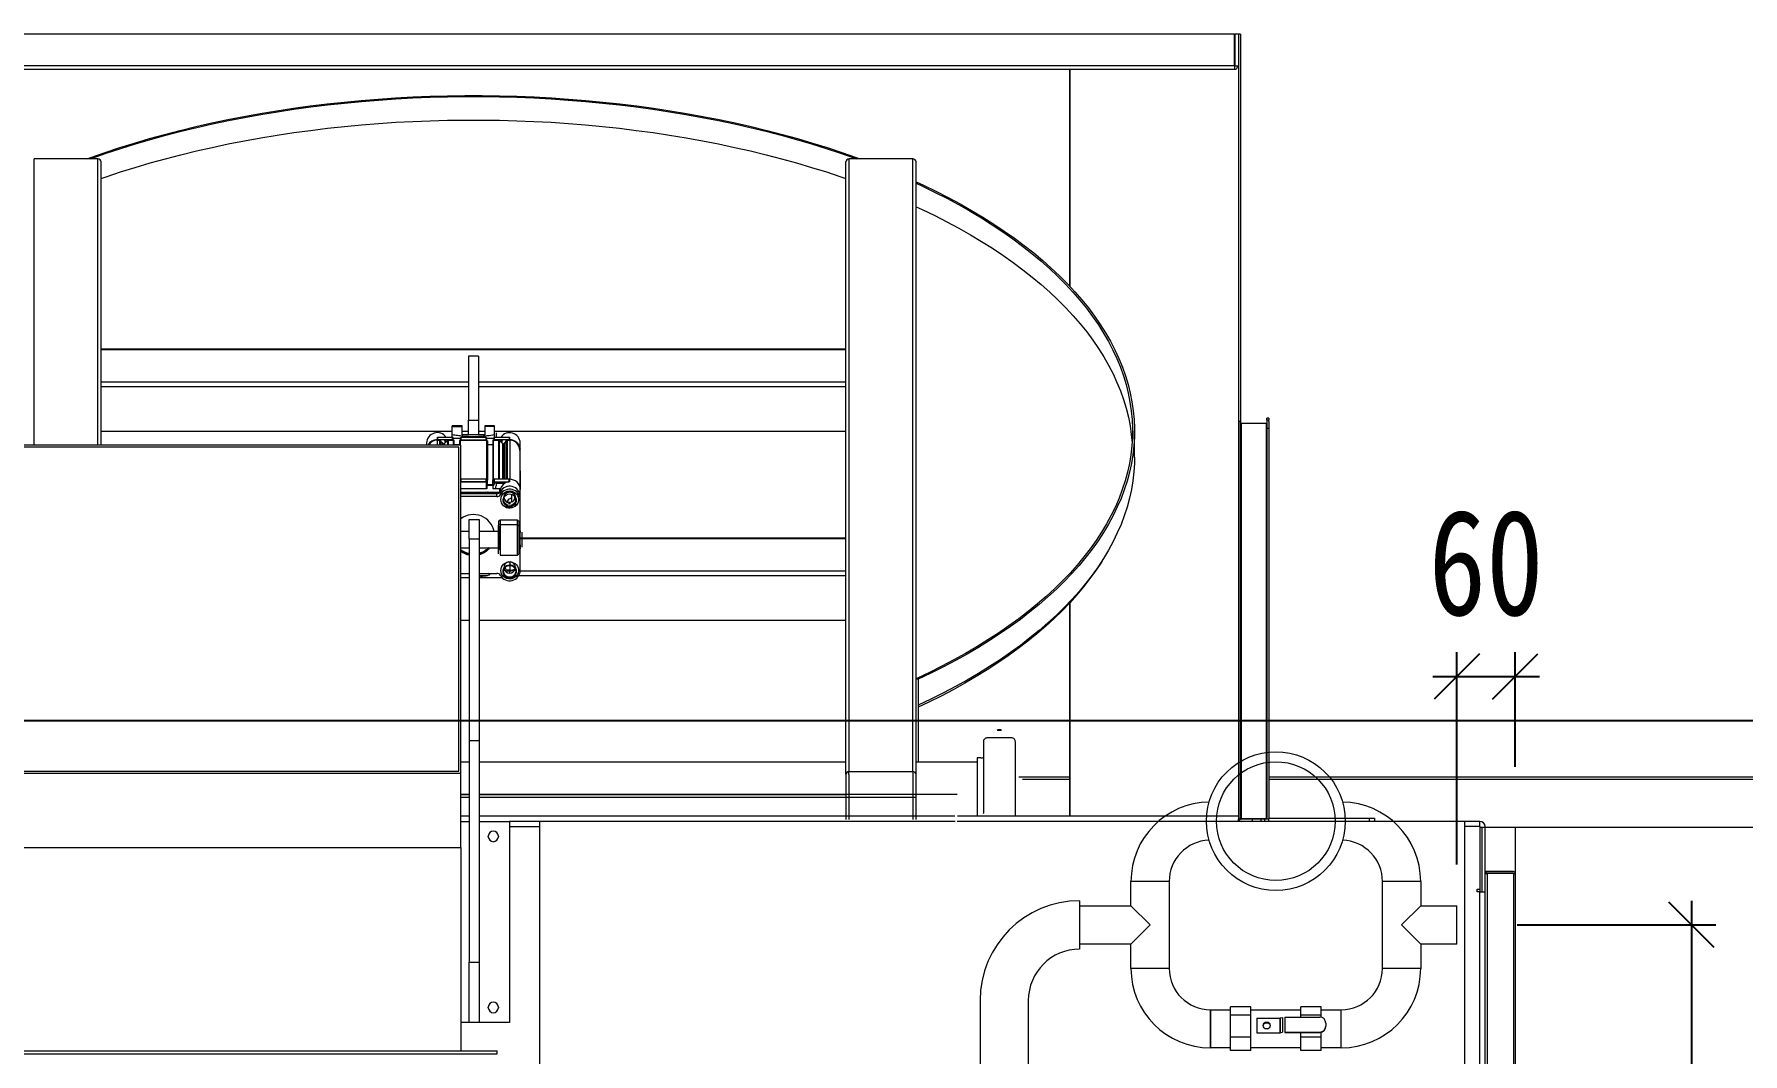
# Model space of a CAD drawing. Extents: x -2187 to 96136, y -11110 to 52208.
# Drawn here: x 31378 to 33076, y 20213 to 21227 of the extents above; entities that cross this region are included whole.
import ezdxf

# ---------------------------------------------------------------- set-up
doc = ezdxf.new("R2010")
doc.units = 0
doc.header["$LTSCALE"] = 1000
doc.header["$MEASUREMENT"] = 0
doc.linetypes.add('ACAD_ISO02W100', pattern=[15, 12, -3])
doc.layers.add('洗衣房设备', color=4, linetype='Continuous')
doc.layers.add('设备型号', color=7, linetype='Continuous')
doc.styles.add('-宋体', font='', dxfattribs={"width": 0.8})
doc.styles.get('-宋体').set_extended_font_data('SimSun')
doc.dimstyles.new('50', dxfattribs={"dimscale": 30, "dimtxt": 3.5, "dimasz": 1.5, "dimexe": 0.8, "dimexo": 2, "dimgap": 0.8, "dimtad": 1, "dimdec": 0, "dimrnd": 5, "dimzin": 0, "dimdsep": 46, "dimtxsty": '-宋体', "dimblk": 'OBLIQUE', "dimcen": 0.6, "dimdle": 0.8, "dimclrd": 6, "dimclre": 6, "dimclrt": 6, "dimadec": 0, "dimazin": 0, "dimtfac": 1, "dimtdec": 0, "dimtofl": 0, "dimtmove": 2, "dimatfit": 3, "dimldrblk": 'OBLIQUE', "dimfxl": 0, "dimtolj": 1, "dimtzin": 0, "dimarcsym": 0})

# ---------------------------------------------------------------- blocks, each defined once
blk = doc.blocks.new('_OBLIQUE')
at = {"color": 0, "linetype": 'ByBlock'}
blk.add_line((-0.5, -0.5), (0.5, 0.5), dxfattribs=at)
blk = doc.blocks.new('*D130')
at = {"layer": 'Defpoints', "color": 0, "linetype": 'ACAD_ISO02W100', "ltscale": 750}
for p in [(32792.1, 20341.5), (32615.4, 18776.3), (33025.3, 18776.3)]:
    blk.add_point(p, dxfattribs=at)
at = {"layer": '洗衣房设备', "color": 6, "linetype": 'ACAD_ISO02W100', "lineweight": -2, "ltscale": 750}
for p, q in [((33025.3, 20365.5), (33025.3, 18752.3)), ((32852.1, 20341.5), (33049.3, 20341.5)), ((32675.4, 18776.3), (33049.3, 18776.3))]:
    blk.add_line(p, q, dxfattribs=at)
at = {"layer": '洗衣房设备', "color": 6, "linetype": 'ACAD_ISO02W100', "lineweight": -2, "ltscale": 750, "xscale": 45, "yscale": 45, "zscale": 45}
for p, rotation in [((33025.3, 20341.5), 90), ((33025.3, 18776.3), 270)]:
    blk.add_blockref('_OBLIQUE', p, dxfattribs=dict(at, rotation=rotation))
at = {"layer": '洗衣房设备', "color": 6, "linetype": 'ACAD_ISO02W100', "ltscale": 750, "insert": (32948.8, 19558.9), "char_height": 105, "attachment_point": 5, "rotation": 90, "style": '-宋体'}
blk.add_mtext('\\A1;1565', dxfattribs=at)
blk = doc.blocks.new('*D133')
at = {"layer": 'Defpoints', "color": 0, "linetype": 'ACAD_ISO02W100', "ltscale": 750}
for p in [(32850.1, 20588.6), (32850.1, 20438.8), (32792.1, 20341.5)]:
    blk.add_point(p, dxfattribs=at)
at = {"layer": '洗衣房设备', "color": 6, "linetype": 'ACAD_ISO02W100', "lineweight": -2, "ltscale": 750}
for p, q in [((32792.1, 20401.5), (32792.1, 20612.6)), ((32850.1, 20498.8), (32850.1, 20612.6)), ((32768.1, 20588.6), (32874.1, 20588.6))]:
    blk.add_line(p, q, dxfattribs=at)
at = {"layer": '洗衣房设备', "color": 6, "linetype": 'ACAD_ISO02W100', "lineweight": -2, "ltscale": 750, "xscale": 45, "yscale": 45, "zscale": 45, "rotation": 180}
blk.add_blockref('_OBLIQUE', (32792.1, 20588.6), dxfattribs=at)
at = {"layer": '洗衣房设备', "color": 6, "linetype": 'ACAD_ISO02W100', "lineweight": -2, "ltscale": 750, "xscale": 45, "yscale": 45, "zscale": 45}
blk.add_blockref('_OBLIQUE', (32850.1, 20588.6), dxfattribs=at)
at = {"layer": '洗衣房设备', "color": 6, "linetype": 'ACAD_ISO02W100', "ltscale": 750, "insert": (32821.1, 20701.1), "char_height": 105, "attachment_point": 5, "style": '-宋体'}
blk.add_mtext('\\A1;60', dxfattribs=at)

msp = doc.modelspace()

# ---------------------------------------------------------------- linework, layer by layer
at = {"color": 7, "linetype": 'Continuous', "lineweight": 15}
for p, q in [((32571.106, 21227.001), (31059.088, 21227.001)), ((32571.106, 21195.501), (32571.106, 21227.001)), ((32571.106, 21227.001), (32571.606, 21227.001)), ((32571.606, 21195.501), (32571.606, 21227.001)), ((32574.204, 21227.001), (32571.606, 21227.001)), ((32575.03, 21227.001), (32574.204, 21227.001)), ((32575.03, 21227.001), (32575.03, 20449.501)), ((32575.03, 21227.001), (32575.097, 21227.001)), ((32575.097, 21227.001), (32575.097, 20842.127)), ((32577.097, 21227.001), (32575.097, 21227.001)), ((32577.097, 21227.001), (32577.097, 20842.127)), ((32571.106, 21195.501), (31059.088, 21195.501)), ((32571.606, 21195.501), (32574.204, 21195.501)), ((32571.24, 21192.001), (31058.954, 21192.001)), ((32407.012, 21192.001), (32407.012, 20976.714)), ((31441.207, 21102.915), (31378.007, 21102.915)), ((31444.607, 20913.871), (31444.607, 21099.986)), ((32184.607, 20913.871), (32184.607, 21099.986)), ((32188.007, 20493.869), (32188.007, 21102.915)), ((32251.207, 21102.915), (32188.007, 21102.915)), ((32251.207, 20493.869), (32251.207, 21102.915)), ((32254.607, 20490.94), (32254.607, 21099.986)), ((32184.607, 20913.871), (31444.607, 20913.871)), ((31444.607, 20913.4), (31444.607, 20913.871)), ((31444.607, 20881.324), (31444.607, 20913.4)), ((31444.607, 20913.4), (32184.607, 20913.4)), ((31809.607, 20906.982), (31809.607, 20843.202)), ((31819.607, 20906.982), (31809.607, 20906.982)), ((31819.607, 20906.982), (31819.607, 20843.202)), ((32184.607, 20913.4), (32184.607, 20913.871)), ((32184.607, 20881.324), (32184.607, 20913.4)), ((31444.607, 20876.669), (31444.607, 20881.324)), ((31444.607, 20818.392), (31444.607, 20876.669)), ((32184.607, 20876.669), (32184.607, 20881.324)), ((32184.607, 20726.082), (32184.607, 20876.669)), ((31803.407, 20837.651), (31793.607, 20837.651)), ((31793.607, 20837.157), (31793.607, 20837.651)), ((31803.407, 20837.157), (31803.407, 20837.651)), ((31809.607, 20828.732), (31809.607, 20843.202)), ((31809.607, 20843.202), (31819.607, 20843.202)), ((31819.607, 20843.202), (31819.607, 20828.732)), ((31835.607, 20837.651), (31825.807, 20837.651)), ((31825.807, 20837.651), (31825.807, 20837.157)), ((31835.607, 20837.157), (31835.607, 20837.651)), ((32575.097, 20842.127), (32575.097, 20447.001)), ((32577.097, 20842.127), (32575.097, 20842.127)), ((32576.762, 20842.127), (32576.762, 20447.001)), ((32577.097, 20842.127), (32577.097, 20447.001)), ((32577.597, 20840.174), (32602.597, 20840.174)), ((32577.597, 20840.174), (32577.597, 20447.001)), ((32602.597, 20840.174), (32602.597, 20447.001)), ((32605.097, 20845.297), (32603.097, 20845.297)), ((32603.097, 20843.177), (32603.097, 20845.297)), ((32603.097, 20843.177), (32603.097, 20835.297)), ((32605.097, 20843.177), (32603.097, 20843.177)), ((32605.097, 20845.297), (32605.097, 20843.177)), ((32605.097, 20842.127), (32605.097, 20843.177)), ((32605.097, 20842.127), (32605.097, 20447.001)), ((31444.607, 20832.209), (31793.607, 20832.209)), ((31768.107, 20820.565), (31768.107, 20818.392)), ((31778.607, 20823.39), (31781.218, 20823.39)), ((31778.854, 20826.266), (31779.197, 20826.258)), ((31778.854, 20823.876), (31778.854, 20826.266)), ((31779.107, 20823.879), (31779.107, 20826.258)), ((31779.107, 20826.258), (31793.857, 20826.258)), ((31793.857, 20823.879), (31779.107, 20823.879)), ((31781.651, 20823.146), (31783.671, 20819.724)), ((31785.463, 20819.623), (31789.17, 20823.247)), ((31789.524, 20823.39), (31794.357, 20823.39)), ((31793.607, 20828.925), (31793.607, 20837.157)), ((31793.607, 20837.157), (31803.407, 20837.157)), ((31793.607, 20826.189), (31793.607, 20828.925)), ((31793.857, 20823.879), (31793.857, 20826.258)), ((31794.21, 20826.189), (31793.857, 20826.189)), ((31794.357, 20823.39), (31794.357, 20825.918)), ((31801.857, 20825.16), (31794.357, 20825.16)), ((31794.907, 20823.39), (31794.357, 20823.39)), ((31795.407, 20818.392), (31795.407, 20822.901)), ((31800.807, 20822.901), (31800.807, 20818.392)), ((31801.857, 20823.39), (31801.307, 20823.39)), ((31801.857, 20825.918), (31801.857, 20823.39)), ((31801.857, 20823.39), (31827.357, 20823.39)), ((31802.357, 20826.189), (31802.003, 20826.189)), ((31802.357, 20826.258), (31826.857, 20826.258)), ((31802.357, 20823.879), (31802.357, 20826.258)), ((31802.357, 20823.879), (31826.857, 20823.879)), ((31803.407, 20828.732), (31803.407, 20837.157)), ((31803.407, 20832.209), (31809.607, 20832.209)), ((31825.807, 20828.732), (31803.407, 20828.732)), ((31819.607, 20832.209), (31825.807, 20832.209)), ((31825.807, 20837.157), (31825.807, 20828.732)), ((31835.607, 20837.157), (31825.807, 20837.157)), ((31826.857, 20826.258), (31826.857, 20823.879)), ((31827.21, 20826.189), (31826.857, 20826.189)), ((31827.357, 20825.918), (31827.357, 20823.39)), ((31834.857, 20825.16), (31827.357, 20825.16)), ((31827.907, 20823.39), (31827.357, 20823.39)), ((31827.907, 20784.003), (31827.907, 20823.39)), ((31828.407, 20822.901), (31828.407, 20783.514)), ((31833.807, 20822.901), (31833.807, 20783.514)), ((31834.307, 20823.39), (31834.307, 20784.003)), ((31834.857, 20823.39), (31834.307, 20823.39)), ((31834.857, 20825.918), (31834.857, 20823.39)), ((31834.857, 20823.39), (31839.69, 20823.39)), ((31835.357, 20826.189), (31835.003, 20826.189)), ((31835.357, 20826.258), (31835.357, 20823.879)), ((31835.357, 20826.258), (31850.107, 20826.258)), ((31850.107, 20823.879), (31835.357, 20823.879)), ((31835.607, 20828.925), (31835.607, 20837.157)), ((31835.607, 20832.209), (32184.607, 20832.209)), ((31835.607, 20826.189), (31835.607, 20828.925)), ((31837.607, 20826.189), (31837.607, 20830.651)), ((31839.69, 20784.491), (31839.69, 20823.39)), ((31839.69, 20821.853), (31840.043, 20821.853)), ((31840.043, 20823.247), (31840.043, 20784.491)), ((31840.043, 20823.247), (31843.75, 20819.623)), ((31845.542, 20819.724), (31847.563, 20823.146)), ((31845.644, 20820.948), (31845.631, 20819.875)), ((31847.996, 20823.39), (31850.607, 20823.39)), ((31850.107, 20826.258), (31850.107, 20823.879)), ((31850.36, 20826.266), (31850.36, 20823.876)), ((31861.107, 20813.615), (31861.107, 20820.565)), ((32471.607, 20806.68), (32471.607, 20832.529)), ((32603.097, 20835.297), (32605.097, 20835.297)), ((32603.097, 20835.297), (32603.097, 20447.001)), ((31802.097, 20818.392), (31198.097, 20818.392)), ((31800.097, 20816.392), (31200.097, 20816.392)), ((31770.545, 20819.397), (31770.47, 20820.104)), ((31770.657, 20820.32), (31770.657, 20819.545)), ((31784.104, 20819.48), (31784.104, 20818.392)), ((31785.11, 20818.392), (31785.11, 20819.48)), ((31800.807, 20818.698), (31795.407, 20818.698)), ((31800.097, 20494.392), (31800.097, 20816.392)), ((31802.097, 20492.392), (31802.097, 20818.392)), ((31833.807, 20818.698), (31828.407, 20818.698)), ((31840.043, 20811.092), (31839.69, 20810.746)), ((31839.69, 20805.618), (31840.043, 20805.964)), ((31843.75, 20784.491), (31843.75, 20819.623)), ((31845.109, 20819.48), (31844.104, 20819.48)), ((31844.104, 20819.48), (31844.104, 20784.491)), ((31845.109, 20784.491), (31845.109, 20819.48)), ((31845.542, 20814.533), (31845.109, 20814.909)), ((31845.542, 20808.888), (31845.109, 20809.264)), ((31845.542, 20819.724), (31845.542, 20784.491)), ((31858.557, 20819.545), (31858.557, 20820.32)), ((31858.743, 20820.103), (31858.669, 20819.397)), ((31860.197, 20816.387), (31860.487, 20817.09)), ((31860.607, 20813.615), (31860.607, 20777.357)), ((31861.025, 20814.787), (31860.96, 20814.359)), ((31860.96, 20800.814), (31860.96, 20814.359)), ((31861.104, 20813.373), (31861.104, 20813.856)), ((31860.96, 20775.935), (31860.96, 20793.196)), ((31861.107, 20792.776), (31861.107, 20790.397)), ((31861.107, 20790.397), (31861.107, 20774.227)), ((31802.097, 20784.003), (31802.357, 20784.003)), ((31802.097, 20781.895), (31827.21, 20781.895)), ((31827.857, 20775.178), (31802.097, 20775.178)), ((31802.097, 20771.871), (31840.913, 20771.871)), ((31837.908, 20770.209), (31802.097, 20770.209)), ((31802.357, 20782.113), (31802.357, 20784.491)), ((31826.857, 20784.491), (31802.357, 20784.491)), ((31826.857, 20782.113), (31802.357, 20782.113)), ((31807.283, 20782.193), (31807.729, 20781.895)), ((31808.035, 20781.895), (31807.477, 20782.113)), ((31818.612, 20781.895), (31818.835, 20782.113)), ((31821.737, 20782.113), (31821.178, 20781.895)), ((31821.484, 20781.895), (31821.93, 20782.193)), ((31826.857, 20784.491), (31826.857, 20782.113)), ((31826.857, 20784.003), (31827.357, 20784.003)), ((31827.357, 20784.003), (31827.907, 20784.003)), ((31827.357, 20781.475), (31827.357, 20775.772)), ((31827.857, 20784.003), (31827.857, 20782.341)), ((31827.857, 20782.341), (31827.857, 20779.701)), ((31827.857, 20778.822), (31834.357, 20778.822)), ((31827.857, 20778.822), (31827.857, 20775.178)), ((31828.257, 20783.863), (31828.257, 20779.31)), ((31828.257, 20779.31), (31833.957, 20779.31)), ((31831.341, 20779.31), (31830.938, 20778.822)), ((31833.512, 20779.31), (31833.247, 20778.822)), ((31833.807, 20782.732), (31833.807, 20783.514)), ((31834.161, 20783.982), (31833.957, 20783.527)), ((31833.957, 20779.31), (31833.957, 20783.863)), ((31834.307, 20784.003), (31834.857, 20784.003)), ((31834.357, 20782.341), (31834.357, 20784.003)), ((31834.357, 20779.701), (31834.357, 20782.341)), ((31834.357, 20775.178), (31834.357, 20778.822)), ((31840.913, 20775.178), (31834.357, 20775.178)), ((31834.857, 20784.003), (31835.357, 20784.003)), ((31850.107, 20784.491), (31835.357, 20784.491)), ((31835.357, 20784.491), (31835.357, 20782.113)), ((31835.357, 20782.113), (31850.107, 20782.113)), ((31835.759, 20771.871), (31835.607, 20771.473)), ((31835.607, 20771.473), (31835.607, 20771.871)), ((31836.931, 20782.113), (31837.072, 20780.592)), ((31837.072, 20780.592), (31837.072, 20782.113)), ((31837.072, 20780.592), (31837.072, 20778.148)), ((31837.072, 20780.592), (31843.386, 20780.592)), ((31837.908, 20767.26), (31837.908, 20770.209)), ((31839.69, 20785.7), (31840.043, 20785.7)), ((31840.913, 20771.871), (31840.913, 20775.178)), ((31841.354, 20775.491), (31841.354, 20772.133)), ((31841.411, 20772.231), (31841.411, 20769.283)), ((31841.83, 20782.113), (31843.75, 20780.236)), ((31843.75, 20785.7), (31844.104, 20785.7)), ((31843.75, 20780.236), (31843.75, 20782.113)), ((31843.75, 20780.592), (31844.104, 20780.592)), ((31844.104, 20782.113), (31844.104, 20780.092)), ((31844.104, 20780.092), (31844.935, 20780.092)), ((31845.109, 20785.7), (31845.542, 20785.7)), ((31845.109, 20780.222), (31845.109, 20782.113)), ((31845.109, 20780.592), (31845.542, 20780.592)), ((31845.542, 20782.113), (31845.542, 20780.522)), ((31845.718, 20780.634), (31846.591, 20782.113)), ((31850.107, 20782.113), (31850.107, 20784.491)), ((31850.107, 20784.003), (31850.36, 20784.003)), ((31850.36, 20784.489), (31850.36, 20782.099)), ((31852.607, 20771.216), (31852.607, 20772.546)), ((31852.607, 20762.006), (31852.607, 20769.636)), ((31855.307, 20770.514), (31855.307, 20769.559)), ((31855.807, 20768.982), (31855.807, 20769.675)), ((31861.107, 20767.276), (31861.107, 20774.227)), ((31837.908, 20767.26), (31802.097, 20767.26)), ((31844.107, 20765.17), (31844.107, 20763.59)), ((31846.072, 20757.012), (31852.107, 20757.012)), ((31846.246, 20756.911), (31846.413, 20757.012)), ((31846.483, 20756.783), (31846.897, 20757.012)), ((31847.607, 20762.634), (31850.607, 20760.941)), ((31847.607, 20762.634), (31847.607, 20761.792)), ((31850.607, 20760.099), (31847.607, 20761.792)), ((31850.607, 20760.941), (31850.607, 20760.099)), ((31855.307, 20767.979), (31855.307, 20765.469)), ((31855.307, 20765.469), (31855.307, 20764.038)), ((31855.307, 20757.8), (31855.307, 20757.112)), ((31855.807, 20764.877), (31855.807, 20767.403)), ((31857.107, 20763.59), (31857.107, 20765.17)), ((31861.107, 20764.327), (31861.107, 20767.276)), ((31861.107, 20693.943), (31861.107, 20764.327)), ((31810.341, 20725.042), (31810.341, 20744.501)), ((31810.341, 20744.501), (31820.341, 20744.501)), ((31820.341, 20744.501), (31820.341, 20725.042)), ((31839.607, 20742.821), (31841.107, 20744.287)), ((31839.607, 20742.821), (31839.607, 20738.187)), ((31839.607, 20739.916), (31841.107, 20739.916)), ((31839.607, 20710.501), (31839.607, 20738.187)), ((31841.107, 20744.287), (31858.107, 20744.287)), ((31841.107, 20744.287), (31841.107, 20739.653)), ((31841.107, 20739.653), (31858.107, 20739.653)), ((31841.107, 20739.653), (31841.107, 20709.001)), ((31858.107, 20744.287), (31858.107, 20739.653)), ((31858.107, 20744.287), (31859.607, 20742.821)), ((31858.107, 20739.653), (31858.107, 20709.001)), ((31858.107, 20739.653), (31859.607, 20738.187)), ((31859.607, 20742.821), (31859.607, 20738.187)), ((31859.607, 20738.187), (31859.607, 20710.501)), ((31861.057, 20713.001), (31861.057, 20736.001)), ((31810.341, 20732.501), (31802.097, 20732.501)), ((31810.341, 20725.042), (31810.341, 20524.501)), ((31820.341, 20725.042), (31810.341, 20725.042)), ((31839.607, 20732.501), (31820.341, 20732.501)), ((31820.341, 20725.042), (31820.341, 20524.501)), ((31839.69, 20725.393), (31839.69, 20715.368)), ((31841.107, 20726.082), (31839.871, 20726.082)), ((31861.057, 20733.289), (31861.057, 20732.894)), ((31861.057, 20732.322), (31861.057, 20732.894)), ((31861.057, 20732.501), (31861.057, 20731.715)), ((31861.057, 20719.351), (31861.057, 20716.681)), ((32184.607, 20726.082), (31861.107, 20726.082)), ((31863.107, 20717.001), (31863.107, 20732.001)), ((32184.607, 20725.611), (32184.607, 20726.082)), ((32184.607, 20693.535), (32184.607, 20725.611)), ((31802.097, 20716.501), (31810.341, 20716.501)), ((31806.94, 20711.04), (31806.94, 20711.63)), ((31820.341, 20716.501), (31839.607, 20716.501)), ((31841.107, 20713.983), (31839.607, 20715.449)), ((31841.107, 20709.001), (31858.107, 20709.001)), ((31850.607, 20702.496), (31850.607, 20699.56)), ((31858.107, 20709.001), (31859.607, 20710.501)), ((31861.057, 20716.108), (31861.057, 20716.681)), ((31861.057, 20716.108), (31861.057, 20715.509)), ((31861.057, 20715.509), (31861.057, 20715.401)), ((31802.097, 20691.01), (31810.341, 20691.01)), ((31810.341, 20686.627), (31802.097, 20686.627)), ((31820.341, 20691.01), (31837.908, 20691.01)), ((31843.241, 20686.627), (31820.341, 20686.627)), ((31845.109, 20697.977), (31844.965, 20697.977)), ((31845.733, 20697.409), (31845.542, 20697.732)), ((31845.962, 20693.578), (31850.607, 20693.578)), ((31847.563, 20694.311), (31846.077, 20696.827)), ((31850.607, 20694.067), (31847.996, 20694.067)), ((31850.607, 20698.966), (31850.607, 20694.067)), ((31856.357, 20696.891), (31856.318, 20696.244)), ((32184.607, 20688.88), (32184.607, 20693.535)), ((32184.607, 20490.94), (32184.607, 20688.88)), ((32407.012, 20661.412), (32407.012, 20449.501)), ((31802.097, 20644.42), (31810.341, 20644.42)), ((31820.341, 20644.42), (32184.607, 20644.42)), ((32256.607, 20585.729), (32254.607, 20585.729)), ((32255.392, 20586.63), (32256.737, 20585.879)), ((32255.392, 20586.63), (32255.392, 20585.729)), ((32256.607, 20585.729), (32256.607, 20503.401)), ((32256.737, 20585.879), (32256.737, 20560.03)), ((32256.737, 20563.989), (32256.607, 20563.929)), ((32256.737, 20561.404), (32256.607, 20561.344)), ((32256.737, 20560.03), (32256.607, 20560.103)), ((32339.485, 20534.965), (32335.128, 20534.965)), ((31820.341, 20524.501), (31810.341, 20524.501)), ((31810.341, 20524.501), (31810.341, 20304.501)), ((31820.341, 20524.501), (31820.341, 20304.501)), ((32321.407, 20523.501), (32321.407, 20452.708)), ((32334.42, 20527.501), (32325.407, 20527.501)), ((32338.75, 20527.423), (32335.863, 20527.423)), ((32349.207, 20527.501), (32340.193, 20527.501)), ((32353.207, 20452.708), (32353.207, 20523.501)), ((31810.341, 20503.401), (31802.097, 20503.401)), ((32184.607, 20503.401), (31820.341, 20503.401)), ((32315.107, 20503.401), (32254.607, 20503.401)), ((32316.988, 20507.651), (32315.107, 20507.651)), ((32315.107, 20507.651), (32315.107, 20449.809)), ((31198.097, 20492.392), (31802.097, 20492.392)), ((31200.097, 20494.392), (31800.097, 20494.392)), ((31802.097, 20418.392), (31802.097, 20492.392)), ((32184.607, 20490.94), (32184.607, 20446.48)), ((32187.607, 20490.94), (32187.607, 20493.849)), ((32187.607, 20490.94), (32187.607, 20446.48)), ((32251.207, 20493.869), (32188.007, 20493.869)), ((32251.607, 20490.94), (32251.607, 20493.849)), ((32251.607, 20446.48), (32251.607, 20490.94)), ((32254.607, 20446.48), (32254.607, 20490.94)), ((32356.802, 20488.784), (32407.012, 20488.784)), ((32576.762, 20488.784), (32577.597, 20488.784)), ((32602.597, 20488.784), (32603.097, 20488.784)), ((32605.097, 20488.784), (34825.097, 20488.784)), ((31802.097, 20471.401), (31810.341, 20471.401)), ((31810.341, 20470.69), (31802.097, 20470.69)), ((31810.341, 20468.258), (31802.097, 20468.258)), ((31820.341, 20471.401), (32295.354, 20471.401)), ((32184.607, 20470.69), (31820.341, 20470.69)), ((32254.607, 20468.258), (31820.341, 20468.258)), ((31810.341, 20449.501), (31802.097, 20449.501)), ((32292.908, 20449.501), (31820.341, 20449.501)), ((32575.097, 20449.501), (32295.704, 20449.501)), ((32321.407, 20452.708), (32321.377, 20451.968)), ((32353.333, 20449.539), (32353.207, 20452.708)), ((32575.097, 20444.501), (32575.097, 20447.001)), ((32576.762, 20447.501), (32577.597, 20447.501)), ((32602.597, 20447.001), (32577.597, 20447.001)), ((32602.597, 20447.501), (32603.097, 20447.501)), ((32603.097, 20447.001), (32605.097, 20447.001)), ((32605.097, 20447.501), (32705.097, 20447.501)), ((32705.097, 20447.501), (32710.097, 20447.501)), ((32705.097, 20444.501), (32705.097, 20447.501)), ((32710.097, 20447.501), (32710.097, 20444.501)), ((31802.097, 20444.501), (31810.341, 20444.501)), ((31820.341, 20444.501), (31850.341, 20444.501)), ((31850.341, 20444.501), (31850.341, 20244.501)), ((31880.097, 20444.501), (31850.341, 20444.501)), ((31850.341, 20439.501), (31880.097, 20439.501)), ((32293.361, 20444.501), (31880.097, 20444.501)), ((31880.097, 20444.501), (31880.097, 20119.831)), ((32800.097, 20444.501), (32295.4, 20444.501)), ((32577.195, 20446.501), (32575.097, 20446.501)), ((32577.597, 20446.501), (32577.195, 20446.501)), ((32605.097, 20446.501), (32577.597, 20446.501)), ((32588.597, 20446.501), (32588.597, 20444.501)), ((32597.597, 20444.501), (32597.597, 20446.501)), ((32601.01, 20444.501), (32601.01, 20446.501)), ((32605.097, 20444.501), (32605.097, 20446.501)), ((32814.697, 20444.501), (32800.097, 20444.501)), ((32800.097, 20058.901), (32800.097, 20444.501)), ((32815.097, 20439.501), (32800.097, 20439.501)), ((32814.697, 20439.501), (32800.097, 20439.501)), ((32814.697, 20439.501), (32814.697, 20444.501)), ((32815.097, 20377.001), (32815.097, 20439.501)), ((32815.097, 20374.501), (32815.097, 20439.101)), ((32815.097, 20438.784), (34670.097, 20438.784)), ((32817.097, 20374.501), (32817.097, 20438.784)), ((32820.097, 20374.501), (32820.097, 20439.101)), ((32850.097, 20438.784), (32850.097, 20392.601)), ((31198.097, 20418.392), (31802.097, 20418.392)), ((31802.097, 20418.392), (31802.097, 20216.392)), ((31829.341, 20429.251), (31829.341, 20429.751)), ((31839.341, 20429.751), (31839.341, 20429.251)), ((32468.097, 20360.501), (32468.097, 20384.717)), ((32506.097, 20384.717), (32506.097, 20298.286)), ((32718.097, 20298.286), (32718.097, 20384.717)), ((32756.097, 20384.717), (32756.097, 20360.501)), ((32848.197, 20394.501), (32820.097, 20394.501)), ((32848.197, 20393.001), (32820.097, 20393.001)), ((32820.097, 20392.601), (32821.997, 20392.601)), ((32848.197, 20392.601), (32821.997, 20392.601)), ((32821.997, 20392.601), (32821.997, 19586.401)), ((32848.197, 20392.601), (32848.197, 19586.401)), ((32848.197, 20392.601), (32850.097, 20392.601)), ((32850.097, 20392.601), (32850.097, 19586.401)), ((32417.097, 20365.501), (32417.097, 20317.501)), ((32812.197, 20374.501), (32812.197, 20377.001)), ((32812.197, 20377.001), (32815.097, 20377.001)), ((32814.697, 20374.501), (32812.197, 20374.501)), ((32814.697, 18734.501), (32814.697, 20374.501)), ((32814.697, 20374.501), (32815.097, 20374.501)), ((32815.097, 20374.501), (32820.097, 20374.501)), ((32820.097, 18734.501), (32820.097, 20374.501)), ((32417.097, 20360.501), (32468.097, 20360.501)), ((32487.097, 20341.501), (32468.097, 20360.501)), ((32756.097, 20360.501), (32737.097, 20341.501)), ((32756.097, 20360.501), (32792.097, 20360.501)), ((32792.097, 20322.501), (32792.097, 20360.501)), ((32468.097, 20322.501), (32487.097, 20341.501)), ((32737.097, 20341.501), (32756.097, 20322.501)), ((32468.097, 20322.501), (32417.097, 20322.501)), ((32468.097, 20298.286), (32468.097, 20322.501)), ((32792.097, 20322.501), (32756.097, 20322.501)), ((32756.097, 20322.501), (32756.097, 20298.286)), ((31810.341, 20304.501), (31820.341, 20304.501)), ((31810.341, 20244.501), (31810.341, 20304.501)), ((31820.341, 20304.501), (31820.341, 20244.501)), ((32318.274, 20266.501), (32318.274, 20196.501)), ((32365.865, 20268.001), (32365.87, 20268.001)), ((32366.274, 20196.501), (32366.274, 20266.501)), ((31850.341, 20244.501), (31802.097, 20244.501)), ((31820.341, 20244.501), (31810.341, 20244.501)), ((31829.341, 20259.251), (31829.341, 20259.751)), ((31839.341, 20259.751), (31839.341, 20259.251)), ((32547.097, 20257.286), (32567.097, 20257.286)), ((32547.097, 20257.286), (32547.097, 20219.286)), ((32547.097, 20219.473), (32547.097, 20257.286)), ((32567.097, 20251.842), (32567.097, 20260.02)), ((32587.097, 20260.02), (32567.097, 20260.02)), ((32587.097, 20251.842), (32567.097, 20251.842)), ((32567.097, 20230.108), (32567.097, 20251.842)), ((32587.097, 20251.842), (32587.097, 20260.02)), ((32587.097, 20257.286), (32637.097, 20257.286)), ((32587.097, 20230.108), (32587.097, 20251.842)), ((32593.248, 20249.005), (32593.248, 20234.154)), ((32593.248, 20249.005), (32616.065, 20249.005)), ((32616.065, 20249.005), (32616.065, 20234.154)), ((32616.42, 20249.036), (32618.759, 20249.67)), ((32616.42, 20249.036), (32616.42, 20234.184)), ((32618.759, 20249.67), (32618.759, 20234.818)), ((32620.891, 20249.851), (32655.777, 20249.851)), ((32620.891, 20249.851), (32620.891, 20235)), ((32657.097, 20260.02), (32637.097, 20260.02)), ((32637.097, 20251.842), (32637.097, 20260.02)), ((32657.097, 20251.842), (32637.097, 20251.842)), ((32637.097, 20249.851), (32637.097, 20251.842)), ((32657.097, 20251.842), (32657.097, 20260.02)), ((32657.097, 20257.286), (32677.097, 20257.286)), ((32657.097, 20249.706), (32657.097, 20251.842)), ((32661.777, 20243.911), (32661.777, 20240.94)), ((32677.097, 20219.473), (32677.097, 20257.286)), ((32677.097, 20219.286), (32677.097, 20257.286)), ((32587.097, 20230.108), (32567.097, 20230.108)), ((32567.097, 20216.552), (32567.097, 20230.108)), ((32587.097, 20216.552), (32587.097, 20230.108)), ((32593.248, 20234.154), (32616.065, 20234.154)), ((32616.42, 20234.184), (32618.759, 20234.818)), ((32620.891, 20235), (32620.891, 20234.719)), ((32620.891, 20235), (32655.777, 20235)), ((32620.891, 20234.719), (32655.777, 20234.719)), ((32637.097, 20230.108), (32637.097, 20234.719)), ((32657.097, 20230.108), (32637.097, 20230.108)), ((32637.097, 20216.552), (32637.097, 20230.108)), ((32657.097, 20230.108), (32657.097, 20234.865)), ((32657.097, 20216.552), (32657.097, 20230.108)), ((31162.097, 20216.392), (31838.097, 20216.392)), ((31162.097, 20213.392), (31838.097, 20213.392)), ((31838.097, 20213.392), (31838.097, 20216.392)), ((32547.097, 20219.286), (32547.097, 20219.473)), ((32567.097, 20219.286), (32547.097, 20219.286)), ((32587.097, 20216.552), (32567.097, 20216.552)), ((32637.097, 20219.286), (32587.097, 20219.286)), ((32657.097, 20216.552), (32637.097, 20216.552)), ((32677.097, 20219.286), (32657.097, 20219.286)), ((32677.097, 20219.286), (32677.097, 20219.473))]:
    msp.add_line(p, q, dxfattribs=at)
at = {"color": 8, "linetype": 'Continuous', "lineweight": 15}
for p, q in [((32571.606, 21195.501), (32571.106, 21195.501)), ((32407.347, 21192.001), (32407.347, 20976.359)), ((31378.007, 20818.392), (31378.007, 21102.915)), ((31441.207, 20818.392), (31441.207, 21102.915)), ((31444.607, 20881.324), (31809.607, 20881.324)), ((31444.607, 20876.669), (31809.607, 20876.669)), ((31819.607, 20881.324), (32184.607, 20881.324)), ((31819.607, 20876.669), (32184.607, 20876.669)), ((31778.607, 20823.39), (31778.607, 20818.392)), ((31781.218, 20818.392), (31781.218, 20823.39)), ((31781.651, 20823.146), (31781.651, 20818.392)), ((31789.17, 20818.392), (31789.17, 20823.247)), ((31789.524, 20823.39), (31789.524, 20818.392)), ((31794.907, 20818.392), (31794.907, 20823.39)), ((31801.307, 20823.39), (31801.307, 20818.392)), ((31847.563, 20784.491), (31847.563, 20823.146)), ((31847.996, 20823.39), (31847.996, 20784.491)), ((31850.607, 20823.39), (31850.607, 20784.491)), ((31783.671, 20818.392), (31783.671, 20819.724)), ((31785.463, 20819.623), (31785.463, 20818.392)), ((31839.69, 20810.726), (31840.043, 20811.072)), ((31827.857, 20777.477), (31827.357, 20777.08)), ((31829.744, 20779.31), (31829.337, 20778.822)), ((31856.207, 20768.552), (31856.207, 20768.396)), ((31856.207, 20766.816), (31856.207, 20766.001)), ((31839.749, 20725.611), (31841.107, 20725.611)), ((31861.107, 20725.611), (32184.607, 20725.611)), ((31820.341, 20688.88), (31828.582, 20688.88)), ((31850.607, 20691.27), (31850.607, 20693.578)), ((31859.74, 20688.88), (32184.607, 20688.88)), ((31861.098, 20693.535), (32184.607, 20693.535)), ((32407.347, 20661.773), (32407.347, 20449.501)), ((32360.338, 20486.384), (32407.012, 20486.384)), ((32576.762, 20486.384), (32577.597, 20486.384)), ((32602.597, 20486.384), (32603.097, 20486.384)), ((32605.097, 20486.384), (34825.097, 20486.384)), ((32576.762, 20447.001), (32575.097, 20447.001)), ((32506.097, 20384.717), (32468.097, 20384.717)), ((32756.097, 20384.717), (32718.097, 20384.717)), ((32506.097, 20298.286), (32468.097, 20298.286)), ((32756.097, 20298.286), (32718.097, 20298.286))]:
    msp.add_line(p, q, dxfattribs=at)
at = {"color": 7, "linetype": 'Continuous', "lineweight": 15, "flags": 128}
for points in [[(31430.112, 21102.915), (31434.33, 21104.448), (31448.532, 21109.423), (31462.987, 21114.207), (31477.684, 21118.797), (31492.614, 21123.189), (31507.766, 21127.381), (31523.129, 21131.369), (31538.694, 21135.152), (31554.449, 21138.725), (31570.383, 21142.087), (31586.486, 21145.236), (31602.747, 21148.169), (31619.153, 21150.884), (31635.695, 21153.38), (31652.36, 21155.654), (31669.136, 21157.705), (31686.013, 21159.532), (31702.979, 21161.133), (31720.022, 21162.508), (31737.13, 21163.655), (31754.292, 21164.574), (31771.495, 21165.263), (31788.728, 21165.723), (31805.978, 21165.953), (31823.235, 21165.953), (31840.486, 21165.723), (31857.719, 21165.263), (31874.922, 21164.574), (31892.083, 21163.655), (31909.191, 21162.508), (31926.234, 21161.133), (31943.2, 21159.532), (31960.077, 21157.705), (31976.854, 21155.654), (31993.519, 21153.38), (32010.06, 21150.884), (32026.467, 21148.169), (32042.727, 21145.236), (32058.83, 21142.087), (32074.764, 21138.725), (32090.519, 21135.152), (32106.084, 21131.369), (32121.448, 21127.381), (32136.599, 21123.189), (32151.529, 21118.797), (32166.227, 21114.207), (32180.681, 21109.423), (32194.883, 21104.448), (32199.102, 21102.915)], [(31433.539, 21102.915), (31435.488, 21103.62), (31449.646, 21108.58), (31464.057, 21113.35), (31478.71, 21117.925), (31493.594, 21122.304), (31508.7, 21126.483), (31524.017, 21130.46), (31539.534, 21134.23), (31555.241, 21137.793), (31571.127, 21141.145), (31587.181, 21144.284), (31603.392, 21147.208), (31619.748, 21149.915), (31636.239, 21152.403), (31652.853, 21154.67), (31669.579, 21156.715), (31686.405, 21158.537), (31703.319, 21160.133), (31720.31, 21161.504), (31737.366, 21162.647), (31754.475, 21163.563), (31771.626, 21164.25), (31788.806, 21164.709), (31806.005, 21164.938), (31823.209, 21164.938), (31840.407, 21164.709), (31857.587, 21164.25), (31874.738, 21163.563), (31891.847, 21162.647), (31908.903, 21161.504), (31925.894, 21160.133), (31942.809, 21158.537), (31959.634, 21156.715), (31976.36, 21154.67), (31992.974, 21152.403), (32009.465, 21149.915), (32025.822, 21147.208), (32042.032, 21144.284), (32058.086, 21141.145), (32073.972, 21137.793), (32089.679, 21134.23), (32105.197, 21130.46), (32120.514, 21126.483), (32135.619, 21122.304), (32150.504, 21117.925), (32165.156, 21113.35), (32179.567, 21108.58), (32193.726, 21103.62), (32195.674, 21102.915)], [(31444.607, 21083.582), (31449.43, 21085.242), (31463.847, 21090.018), (31478.506, 21094.6), (31493.397, 21098.984), (31508.51, 21103.169), (31523.835, 21107.15), (31539.36, 21110.926), (31555.076, 21114.493), (31570.971, 21117.849), (31587.034, 21120.993), (31603.255, 21123.92), (31619.621, 21126.631), (31636.122, 21129.122), (31652.747, 21131.392), (31669.483, 21133.44), (31686.32, 21135.264), (31703.245, 21136.863), (31720.247, 21138.235), (31737.314, 21139.38), (31754.435, 21140.297), (31771.597, 21140.985), (31788.789, 21141.444), (31805.999, 21141.674), (31823.215, 21141.674), (31840.424, 21141.444), (31857.616, 21140.985), (31874.779, 21140.297), (31891.899, 21139.38), (31908.967, 21138.235), (31925.969, 21136.863), (31942.894, 21135.264), (31959.73, 21133.44), (31976.467, 21131.392), (31993.091, 21129.122), (32009.592, 21126.631), (32025.959, 21123.92), (32042.179, 21120.993), (32058.242, 21117.849), (32074.137, 21114.493), (32089.853, 21110.926), (32105.378, 21107.15), (32120.703, 21103.169), (32135.816, 21098.984), (32150.708, 21094.6), (32165.367, 21090.018), (32179.783, 21085.242), (32184.607, 21083.582)], [(32254.607, 21080.158), (32261.77, 21076.831), (32274.257, 21070.786), (32286.428, 21064.577), (32298.273, 21058.207), (32309.784, 21051.682), (32320.954, 21045.006), (32331.774, 21038.183), (32342.238, 21031.219), (32352.337, 21024.117), (32362.066, 21016.883), (32371.417, 21009.522), (32380.384, 21002.039), (32388.96, 20994.438), (32397.14, 20986.727), (32404.919, 20978.908), (32412.29, 20970.989), (32419.249, 20962.974), (32425.79, 20954.87), (32431.91, 20946.68), (32437.604, 20938.413), (32442.868, 20930.072), (32447.699, 20921.663), (32452.093, 20913.194), (32456.048, 20904.668), (32459.559, 20896.093), (32462.626, 20887.474), (32465.246, 20878.817), (32467.417, 20870.128), (32469.137, 20861.413), (32470.406, 20852.679), (32471.223, 20843.93), (32471.586, 20835.174), (32471.496, 20826.415), (32470.953, 20817.661), (32469.958, 20808.917), (32468.51, 20800.19), (32466.611, 20791.485), (32464.262, 20782.808), (32461.465, 20774.165), (32458.221, 20765.563), (32454.534, 20757.007), (32450.405, 20748.503), (32445.838, 20740.056), (32440.835, 20731.674), (32435.4, 20723.361), (32429.537, 20715.124), (32423.249, 20706.968), (32416.542, 20698.898), (32409.419, 20690.92), (32401.886, 20683.04), (32393.948, 20675.264), (32385.61, 20667.595), (32376.878, 20660.041), (32367.759, 20652.606), (32358.257, 20645.294), (32348.381, 20638.112), (32338.136, 20631.064), (32327.531, 20624.155), (32316.571, 20617.39), (32305.265, 20610.773), (32293.62, 20604.309), (32281.646, 20598.002), (32269.348, 20591.858), (32256.737, 20585.879)], [(32254.607, 21078.79), (32260.408, 21076.087), (32272.858, 21070.061), (32284.991, 21063.87), (32296.8, 21057.52), (32308.277, 21051.015), (32319.412, 21044.359), (32330.2, 21037.557), (32340.632, 21030.614), (32350.701, 21023.534), (32360.4, 21016.322), (32369.722, 21008.983), (32378.661, 21001.523), (32387.212, 20993.946), (32395.367, 20986.257), (32403.122, 20978.463), (32410.47, 20970.568), (32417.408, 20962.577), (32423.93, 20954.497), (32430.031, 20946.333), (32435.708, 20938.09), (32440.956, 20929.775), (32445.772, 20921.392), (32450.153, 20912.948), (32454.095, 20904.449), (32457.596, 20895.9), (32460.653, 20887.307), (32463.265, 20878.676), (32465.429, 20870.014), (32467.145, 20861.326), (32468.41, 20852.617), (32469.224, 20843.895), (32469.586, 20835.166), (32469.497, 20826.434), (32468.955, 20817.706), (32467.963, 20808.989), (32466.519, 20800.288), (32464.626, 20791.61), (32462.284, 20782.959), (32459.496, 20774.343), (32456.262, 20765.767), (32452.586, 20757.236), (32448.47, 20748.758), (32443.916, 20740.338), (32438.929, 20731.981), (32433.51, 20723.694), (32427.665, 20715.481), (32421.397, 20707.35), (32414.71, 20699.305), (32407.609, 20691.351), (32400.099, 20683.496), (32392.185, 20675.742), (32383.872, 20668.098), (32375.167, 20660.566), (32366.075, 20653.153), (32356.603, 20645.864), (32346.756, 20638.704), (32336.543, 20631.677), (32325.969, 20624.789), (32315.043, 20618.045), (32303.771, 20611.448), (32292.162, 20605.004), (32280.224, 20598.716), (32267.964, 20592.59), (32255.392, 20586.63)], [(32254.607, 21055.526), (32260.65, 21052.709), (32273.102, 21046.675), (32285.237, 21040.477), (32297.047, 21034.12), (32308.524, 21027.607), (32319.66, 21020.943), (32330.446, 21014.133), (32340.877, 21007.182), (32350.943, 21000.094), (32360.64, 20992.874), (32369.959, 20985.527), (32378.894, 20978.058), (32387.44, 20970.473), (32395.589, 20962.777), (32403.338, 20954.974), (32410.68, 20947.071), (32417.61, 20939.072), (32424.123, 20930.984), (32430.215, 20922.812), (32435.882, 20914.561), (32441.12, 20906.238), (32445.925, 20897.847), (32450.294, 20889.396), (32454.224, 20880.889), (32457.712, 20872.332), (32460.755, 20863.732), (32463.353, 20855.095), (32465.502, 20846.425), (32467.201, 20837.73), (32468.45, 20829.016), (32469.206, 20820.897)], [(31783.583, 20819.875), (31783.607, 20820.355), (31783.57, 20820.949)], [(31843.75, 20818.812), (31843.795, 20818.885), (31844.104, 20819.349)], [(31844.104, 20816.052), (31843.795, 20816.516), (31843.75, 20816.59)], [(31844.104, 20810.408), (31843.795, 20810.872), (31843.75, 20810.945)], [(32471.607, 20806.68), (32471.496, 20800.566), (32470.953, 20791.812), (32469.958, 20783.069), (32468.51, 20774.341), (32466.611, 20765.636), (32464.262, 20756.959), (32461.465, 20748.316), (32458.221, 20739.714), (32454.534, 20731.158), (32450.405, 20722.654), (32445.838, 20714.208), (32440.835, 20705.825), (32435.4, 20697.513), (32429.537, 20689.275), (32423.249, 20681.119), (32416.542, 20673.049), (32409.419, 20665.071), (32401.886, 20657.192), (32393.948, 20649.415), (32385.61, 20641.747), (32376.878, 20634.192), (32367.759, 20626.757), (32358.257, 20619.445), (32348.381, 20612.263), (32338.136, 20605.215), (32327.531, 20598.306), (32316.571, 20591.541), (32305.265, 20584.924), (32293.62, 20578.46), (32281.646, 20572.154), (32269.348, 20566.009), (32256.737, 20560.03)], [(31805.117, 20770.209), (31803.982, 20770.805), (31802.285, 20771.871)], [(31814.607, 20771.34), (31811.833, 20771.517), (31809.832, 20771.871)], [(31819.381, 20771.871), (31817.38, 20771.517), (31814.607, 20771.34)], [(31826.928, 20771.871), (31825.232, 20770.805), (31824.097, 20770.209)], [(31829.295, 20771.871), (31828.949, 20771.585), (31827.053, 20770.209)], [(31828.257, 20781.51), (31827.832, 20781.013), (31827.357, 20780.498)], [(31827.857, 20775.872), (31827.543, 20775.632), (31827.401, 20775.527)], [(31836.127, 20782.113), (31835.527, 20780.435), (31834.357, 20777.995)], [(31841.857, 20764.327), (31842.036, 20766.049), (31842.566, 20767.701), (31843.425, 20769.214), (31844.578, 20770.527), (31845.978, 20771.586), (31847.568, 20772.349), (31849.282, 20772.782), (31851.05, 20772.87), (31852.8, 20772.608), (31854.46, 20772.007), (31855.963, 20771.091), (31857.246, 20769.899), (31858.257, 20768.479), (31858.955, 20766.888), (31859.312, 20765.193), (31859.312, 20763.462), (31858.955, 20761.767), (31858.257, 20760.176), (31857.246, 20758.756), (31855.963, 20757.563), (31854.46, 20756.648), (31852.8, 20756.047), (31851.05, 20755.785), (31849.282, 20755.872), (31847.568, 20756.306), (31845.978, 20757.068), (31844.578, 20758.128), (31843.425, 20759.441), (31842.566, 20760.954), (31842.036, 20762.606), (31841.857, 20764.327)], [(31857.107, 20763.59), (31856.931, 20762.125), (31856.415, 20760.738), (31855.586, 20759.506), (31854.488, 20758.493), (31853.181, 20757.756), (31851.735, 20757.333), (31850.229, 20757.247), (31848.742, 20757.503), (31847.357, 20758.087), (31846.146, 20758.968), (31845.176, 20760.099), (31844.499, 20761.417), (31844.151, 20762.853), (31844.151, 20764.328), (31844.499, 20765.763), (31845.176, 20767.082), (31846.146, 20768.212), (31847.357, 20769.093), (31848.742, 20769.677), (31850.229, 20769.934), (31851.735, 20769.848), (31853.181, 20769.425), (31854.488, 20768.687), (31855.586, 20767.675), (31856.415, 20766.442), (31856.931, 20765.056), (31857.107, 20763.59)], [(31858.363, 20760.358), (31857.199, 20759.287), (31855.57, 20758.231)], [(31841.857, 20693.943), (31842.036, 20695.665), (31842.566, 20697.316), (31843.425, 20698.829), (31844.578, 20700.142), (31845.978, 20701.202), (31847.568, 20701.964), (31849.282, 20702.398), (31851.05, 20702.485), (31852.8, 20702.223), (31854.46, 20701.622), (31855.963, 20700.707), (31857.246, 20699.514), (31858.257, 20698.094), (31858.955, 20696.503), (31859.312, 20694.808), (31859.312, 20693.077), (31858.955, 20691.382), (31858.257, 20689.792), (31857.246, 20688.371), (31855.963, 20687.179), (31854.46, 20686.263), (31852.8, 20685.662), (31851.05, 20685.4), (31849.282, 20685.488), (31847.568, 20685.921), (31845.978, 20686.684), (31844.578, 20687.743), (31843.425, 20689.056), (31842.566, 20690.569), (31842.036, 20692.221), (31841.857, 20693.943)], [(32441.501, 20706.897), (32438.678, 20702.285), (32433.235, 20693.996), (32427.364, 20685.782), (32421.071, 20677.649), (32414.358, 20669.603), (32407.232, 20661.649), (32399.695, 20653.793), (32391.755, 20646.04), (32383.416, 20638.396), (32374.684, 20630.866), (32365.565, 20623.454), (32356.065, 20616.167), (32346.191, 20609.01), (32335.951, 20601.986), (32325.349, 20595.101), (32314.396, 20588.361), (32303.096, 20581.768), (32291.46, 20575.329), (32279.494, 20569.047), (32267.207, 20562.927), (32256.607, 20557.897)], [(31820.341, 20688.414), (31821.736, 20688.357), (31823.478, 20688.357), (31825.181, 20688.434), (31826.772, 20688.583), (31828.181, 20688.798), (31829.347, 20689.071), (31830.217, 20689.389), (31830.756, 20689.738), (31830.938, 20690.102)], [(31857.107, 20693.205), (31856.931, 20691.74), (31856.415, 20690.354), (31855.586, 20689.121), (31854.488, 20688.109), (31853.181, 20687.371), (31851.735, 20686.948), (31850.229, 20686.862), (31848.742, 20687.118), (31847.357, 20687.703), (31846.146, 20688.584), (31845.176, 20689.714), (31844.499, 20691.032), (31844.151, 20692.468), (31844.151, 20693.943), (31844.499, 20695.379), (31845.176, 20696.697), (31846.146, 20697.827), (31847.357, 20698.708), (31848.742, 20699.293), (31850.229, 20699.549), (31851.735, 20699.463), (31853.181, 20699.04), (31854.488, 20698.302), (31855.586, 20697.29), (31856.415, 20696.057), (31856.931, 20694.671), (31857.107, 20693.205)]]:
    msp.add_lwpolyline(points, dxfattribs=at)
at = {"color": 7, "linetype": 'Continuous', "lineweight": 15}
for centre, radius in [((32612.097, 20444.717), 69), ((32612.097, 20444.717), 59), ((32602.978, 20241.555), 3.463)]:
    msp.add_circle(centre, radius, dxfattribs=at)
for centre, radius, start, end in [((31441.426, 21099.732), 3.191, 4.567388, 93.934319), ((32187.788, 21099.732), 3.191, 86.065681, 175.432612), ((32251.426, 21099.732), 3.191, 4.567388, 93.934319), ((31778.629, 20820.357), 10.525, 33.651959, 178.86378), ((31778.556, 20813.354), 10.526, 88.376458, 151.406011), ((31778.556, 20813.364), 10.026, 89.712566, 149.902934), ((31781.22, 20822.888), 0.502, 30.880585, 90.238816), ((31778.72, 20814.745), 7.875, 35.757344, 60.926603), ((31778.919, 20820.517), 7.638, 1.296374, 26.110631), ((31778.928, 20820.56), 7.828, 2.35565, 25.08844), ((31789.523, 20822.884), 0.506, 89.891419, 134.196715), ((31794.912, 20822.896), 0.494, 0.657318, 90.642571), ((31801.301, 20822.896), 0.494, 89.357429, 179.342682), ((31827.912, 20822.896), 0.494, 0.657318, 90.642571), ((31834.301, 20822.896), 0.494, 89.357429, 179.342682), ((31850.578, 20820.337), 10.531, 1.244484, 146.239776), ((31850.285, 20820.56), 7.828, 154.91156, 177.64435), ((31850.285, 20820.52), 7.629, 153.874535, 178.718459), ((31850.508, 20814.728), 7.898, 119.106235, 143.008719), ((31847.994, 20822.888), 0.502, 89.761184, 149.119415), ((31850.72, 20813.498), 10.384, 359.308867, 91.991022), ((31850.718, 20813.501), 9.89, 0.657318, 90.642571), ((31784.102, 20819.982), 0.502, 210.880585, 270.238816), ((31785.111, 20819.986), 0.506, 269.891419, 314.196715), ((31838.619, 20815.61), 2.513, 55.484306, 64.788542), ((31827.912, 20783.508), 0.494, 0.657318, 90.642571), ((31834.301, 20783.508), 0.494, 89.357429, 179.342682), ((31815.403, 20788.828), 20.457, 335.085752, 346.358079), ((31815.58, 20779.372), 21.527, 348.764911, 356.740728), ((31837.926, 20774.223), 4.014, 269.749055, 330.253026), ((31850.584, 20767.07), 10.525, 1.125375, 151.27158), ((31850.579, 20767.053), 10.53, 1.214069, 150.541583), ((31850.579, 20764.104), 10.53, 1.214069, 150.541583), ((31850.607, 20765.064), 6.501, 0.936422, 179.063578), ((31850.549, 20767.184), 5.708, 95.707428, 166.918547), ((31850.719, 20774.106), 10.389, 0.667314, 91.980312), ((31850.674, 20767.194), 5.697, 13.786929, 84.374096), ((31837.926, 20771.275), 4.014, 269.749055, 330.253026), ((31850.607, 20765.305), 6.516, 188.158533, 351.841467), ((31850.457, 20767.305), 5.603, 186.941314, 239.420611), ((31851.551, 20761.628), 3.45, 103.743682, 168.496727), ((31850.624, 20767.388), 5.744, 252.359985, 352.395721), ((31850.152, 20767.365), 2.455, 283.660884, 359.554433), ((31852.109, 20752.943), 4.069, 60.586662, 90.039104), ((31814.584, 20728.622), 20.849, 10.721802, 126.793152), ((31815.731, 20732.084), 24.875, 343.701173, 16.298827), ((31814.549, 20732.77), 23.025, 237.261485, 259.471296), ((31814.55, 20729.844), 20.987, 233.601919, 258.431581), ((31814.749, 20729.664), 20.789, 285.605844, 320.718695), ((31814.711, 20732.66), 22.906, 284.229291, 312.82172), ((31850.533, 20696.836), 5.669, 96.719413, 185.994248), ((31850.687, 20696.834), 5.67, 0.577475, 83.345854), ((31802.168, 20711.906), 21.077, 269.807417, 277.5148), ((31829.478, 20689.419), 1.612, 25.08256, 80.755239), ((31837.926, 20686.996), 4.014, 29.746976, 90.250945), ((31850.579, 20694.166), 10.53, 209.458416, 358.785931), ((31850.607, 20697.264), 10.645, 222.80938, 317.192386), ((31850.606, 20697.03), 5.778, 196.169733, 344.136636), ((31845.111, 20697.475), 0.502, 30.880585, 90.238816), ((31847.994, 20694.569), 0.502, 210.880585, 270.238816), ((31850.615, 20704.233), 10.166, 269.955694, 301.860406), ((31850.615, 20704.255), 10.678, 269.957647, 300.563999), ((31850.633, 20697.23), 10.603, 269.858939, 316.794743), ((32337.128, 20531.501), 4, 90, 120), ((32337.485, 20531.501), 4, 60, 90), ((32187.788, 20490.686), 3.191, 86.065681, 175.432612), ((32251.426, 20490.686), 3.191, 4.567388, 93.934319), ((32547.097, 20384.717), 79, 90.968801, 180), ((32577.597, 20447.001), 2.5, 180, 270), ((32577.231, 20446.97), 0.47, 176.188739, 265.59805), ((32577.597, 20447.001), 0.5, 180, 270), ((32677.097, 20384.717), 79, 0, 89.031199), ((31834.341, 20429.751), 5, 0, 180), ((32814.697, 20439.101), 5.4, 0, 90), ((32814.697, 20439.101), 0.4, 0, 90), ((31834.341, 20429.251), 5, 180, 0), ((32547.097, 20384.717), 41, 91.853835, 180), ((32677.097, 20384.717), 41, 0, 88.146165), ((32821.997, 20392.601), 1.9, 90, 180), ((32848.197, 20392.601), 1.9, 0, 90), ((32848.197, 20392.601), 0.4, 0, 90), ((32417.097, 20266.501), 99, 90, 180), ((32417.097, 20266.501), 51, 90, 180), ((32547.097, 20298.286), 79, 180, 270), ((32547.097, 20298.286), 41, 180, 270), ((32677.097, 20298.286), 41, 270, 0), ((32677.097, 20298.286), 79, 270, 0), ((31834.341, 20259.751), 5, 0, 180), ((31834.341, 20259.251), 5, 180, 0), ((32655.806, 20243.881), 5.971, 0.285811, 90.282987), ((32655.806, 20240.97), 5.971, 269.717013, 359.714189), ((32655.806, 20240.69), 5.971, 269.717013, 359.714189)]:
    msp.add_arc(centre, radius, start, end, dxfattribs=at)
for centre, major_axis, ratio, start_param, end_param in [((31778.607, 20818.248), (-10.5, 0), 0.76693765, 3.6339758, 3.91588232), ((31793.857, 20825.918), (0.5, 0), 0.76693765, 0, 0.78539816), ((31802.357, 20825.918), (-0.5, 0), 0.76693765, -0.78539816, 0), ((31826.857, 20825.918), (0.5, 0), 0.76693765, 0, 0.78539816), ((31835.357, 20825.918), (-0.5, 0), 0.76693765, -0.78539816, 0), ((31850.607, 20818.248), (10.5, 0), 0.76693765, 2.36730298, 2.6492095), ((31850.607, 20818.248), (-8.169, 8.169), 0.80748649, 3.51103725, 3.65367041), ((31860.607, 20801.234), (-0.389, 0.389), 0.80748649, 2.25008556, 3.03548372), ((31860.607, 20792.925), (-0.389, 0.389), 0.80748649, 4.60628005, 5.39167821), ((31814.607, 20795.504), (-5.642, 13.406), 0.8320584, 3.08481437, 3.14462779), ((31826.857, 20781.475), (0, 0.594), 0.84161291, -1.57079633, -0.78539816), ((31827.857, 20775.772), (0, 0.594), 0.84161291, 1.57079633, 3.14159265), ((31850.607, 20769.593), (0, 12.476), 0.84161291, 0.16721147, 1.07841318), ((31855.807, 20769.008), (-0.389, 0.389), 0.80748649, -0.8915071, -0.06998795), ((32334.42, 20487.401), (0, 40.1), 0.57735027, -0.0623846, 0), ((32340.193, 20487.401), (0, 40.1), 0.57735027, 0, 0.0623846)]:
    msp.add_ellipse(centre, major_axis=major_axis, ratio=ratio, start_param=start_param, end_param=end_param, dxfattribs=at)
for points in [[(32571.106, 21195.501), (32571.117, 21195.043), (32571.139, 21194.125), (32571.173, 21192.968), (32571.206, 21192.159), (32571.228, 21192.054), (32571.24, 21192.001)], [(32571.24, 21195.001), (32571.291, 21195.009), (32571.393, 21195.024), (32571.519, 21195.139), (32571.603, 21195.305), (32571.605, 21195.436), (32571.606, 21195.501)], [(32571.24, 21192.001), (32571.631, 21192.054), (32572.414, 21192.159), (32573.4, 21192.968), (32574.084, 21194.125), (32574.164, 21195.043), (32574.204, 21195.501)], [(31844.607, 20693.1), (31844.697, 20693.869), (31844.877, 20695.406), (31846.265, 20697.345), (31848.248, 20698.701), (31849.82, 20698.877), (31850.607, 20698.966)], [(31856.607, 20693.1), (31856.516, 20692.332), (31856.336, 20690.797), (31854.949, 20688.845), (31852.965, 20687.54), (31850.607, 20687.082), (31848.248, 20687.54), (31846.265, 20688.845), (31844.877, 20690.797), (31844.697, 20692.332), (31844.607, 20693.1)], [(31850.607, 20698.966), (31851.393, 20698.877), (31852.965, 20698.701), (31854.949, 20697.345), (31856.336, 20695.406), (31856.516, 20693.869), (31856.607, 20693.1)], [(32337.485, 20535.501), (32337.482, 20535.501), (32337.477, 20535.501), (32337.436, 20535.501), (32337.377, 20535.501), (32337.307, 20535.501), (32337.237, 20535.501), (32337.178, 20535.501), (32337.137, 20535.501), (32337.131, 20535.501), (32337.128, 20535.501)]]:
    msp.add_open_spline(points, degree=3, dxfattribs=at)
for points, knots in [([(31793.607, 20828.925), (31795.284, 20828.687), (31798.64, 20828.213), (31804.01, 20827.622), (31809.227, 20827.249), (31814.12, 20827.127), (31818.788, 20827.199), (31823.577, 20827.494), (31829.367, 20828.058), (31833.221, 20828.593), (31835.607, 20828.925)], [0, 0, 0, 0, 0.13199539, 0.26406425, 0.39483298, 0.48955395, 0.58424798, 0.69871241, 0.81354222, 1, 1, 1, 1]), ([(31849.742, 20826.258), (31849.774, 20826.26), (31849.979, 20826.277), (31850.185, 20826.271), (31850.36, 20826.266)], [0, 0, 0, 0, 0.151166752, 1, 1, 1, 1]), ([(31843.75, 20818.338), (31843.773, 20818.135), (31843.816, 20817.763), (31844.014, 20817.443), (31844.104, 20817.297)], [0, 0, 0, 0, 0.54356361, 1, 1, 1, 1]), ([(31845.109, 20815.79), (31845.22, 20815.629), (31845.346, 20815.446), (31845.521, 20815.31), (31845.542, 20815.294)], [0, 0, 0, 0, 0.88081045, 1, 1, 1, 1]), ([(31833.837, 20771.871), (31833.475, 20771.414), (31833.041, 20770.868), (31832.453, 20770.302), (31832.356, 20770.209)], [0, 0, 0, 0, 0.8363486, 1, 1, 1, 1]), ([(31850.36, 20782.099), (31850.033, 20782.069), (31849.532, 20782.023), (31849.033, 20781.928), (31848.859, 20781.895)], [0, 0, 0, 0, 0.65098045, 1, 1, 1, 1]), ([(31810.341, 20710.674), (31809.105, 20710.964), (31807.163, 20711.419), (31804.712, 20712.566), (31803.137, 20713.376), (31802.341, 20714.038), (31802.097, 20714.241)], [0, 0, 0, 0, 0.41724838, 0.65591015, 0.89451404, 1, 1, 1, 1]), ([(31829.911, 20716.501), (31829.877, 20716.461), (31828.916, 20715.296), (31826.422, 20713.612), (31823.218, 20711.801), (31821.077, 20711.269), (31820.341, 20711.087)], [0, 0, 0, 0, 0.01431952, 0.40998344, 0.79742529, 1, 1, 1, 1]), ([(32325.407, 20527.501), (32325.403, 20527.501), (32324.997, 20527.501), (32324.185, 20527.375), (32322.945, 20526.769), (32322.037, 20525.793), (32321.503, 20524.615), (32321.439, 20523.874), (32321.407, 20523.501)], [0, 0, 0, 0, 0.002157991, 0.21791224, 0.435566285, 0.713514451, 0.85596464, 1, 1, 1, 1]), ([(32353.207, 20523.501), (32353.142, 20524.022), (32353.012, 20525.075), (32352.14, 20526.349), (32350.858, 20527.275), (32349.763, 20527.501), (32349.211, 20527.501), (32349.207, 20527.501)], [0, 0, 0, 0, 0.2049311, 0.41470424, 0.70364386, 0.99784149, 1, 1, 1, 1]), ([(32321.407, 20507.504), (32321.226, 20507.492), (32320.738, 20507.461), (32319.809, 20507.449), (32318.769, 20507.481), (32317.866, 20507.55), (32317.229, 20507.62), (32317.025, 20507.647), (32316.974, 20507.653), (32317.006, 20507.649), (32317.018, 20507.647)], [0, 0, 0, 0, 0.098506702, 0.265452895, 0.436443981, 0.606809599, 0.771280147, 0.925009514, 0.971582091, 1, 1, 1, 1]), ([(32599.575, 20241.468), (32599.644, 20241.789), (32599.794, 20242.484), (32600.462, 20243.376), (32601.411, 20244.053), (32602.551, 20244.382), (32603.73, 20244.329), (32604.823, 20243.91), (32605.705, 20243.164), (32606.286, 20242.243), (32606.371, 20241.562), (32606.408, 20241.267)], [0, 0, 0, 0, 0.09892447, 0.21409753, 0.3309448, 0.44795381, 0.56328285, 0.67773029, 0.79344672, 0.91061495, 1, 1, 1, 1])]:
    msp.add_open_spline(points, degree=3, knots=knots, dxfattribs=at)
at = {"layer": '设备型号', "color": 6}
msp.add_line((37100.332, 20544.314), (30402.611, 20544.314), dxfattribs=at)

# ---------------------------------------------------------------- dimensions: what is measured, and where the dimension line sits
at = {"layer": '洗衣房设备', "color": 2, "linetype": 'ACAD_ISO02W100', "ltscale": 750}
for base, p2, angle, picture, middle in [((32850.097, 20588.582), (32850.097, 20438.784), 180, '*D133', (32821.097, 20701.082)), ((33025.339, 18776.32), (32615.362, 18776.32), 270, '*D130', (32948.839, 19558.911))]:
    dim = msp.add_linear_dim(base=base, p1=(32792.097, 20341.501), p2=p2, angle=angle, dimstyle='50', dxfattribs=at)
    dim.commit()
    dim.dimension.update_dxf_attribs({"geometry": picture, "text_midpoint": middle})

doc.saveas('drawing.dxf')
